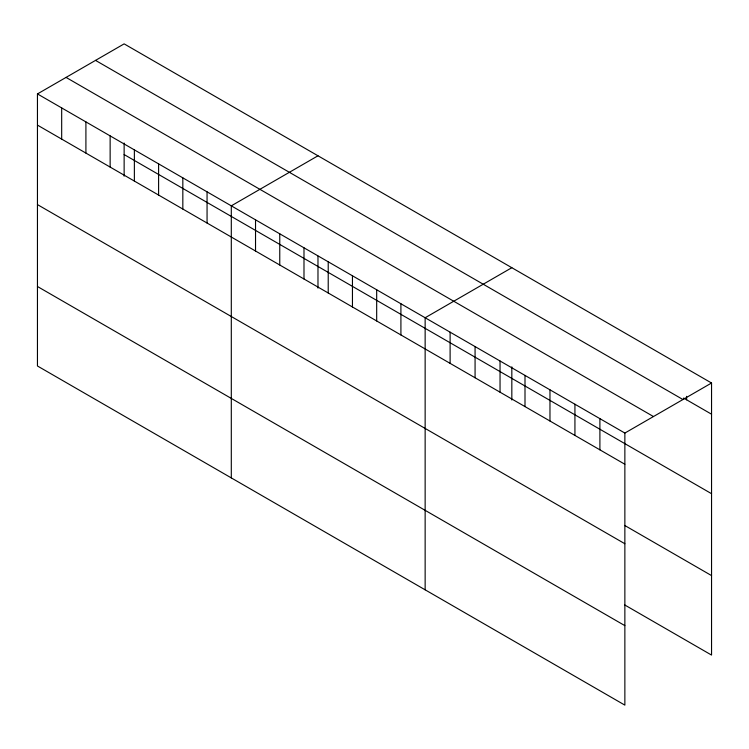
<?xml version="1.0" encoding="UTF-8"?>
<svg xmlns="http://www.w3.org/2000/svg" width="749" height="749" viewBox="0 0 749 749"><rect width="100%" height="100%" fill="white"/><g stroke="black" fill="none" stroke-linecap="round" stroke-linejoin="round"><path stroke-width="1.12" d="M37.45 93.925L624.863 433.062L624.863 705.127L37.45 365.989L37.45 93.925L124.137 43.873L711.55 383.011L711.55 655.075L624.675 604.92M317.979 155.792L231.301 205.835L231.301 477.899M511.829 267.702L425.142 317.754L425.142 589.819M624.863 433.062L711.55 383.011M683.594 398.056L711.55 414.206M95.526 60.388L682.948 399.526M66.052 77.409L653.474 416.547M124.137 154.556L711.55 493.694M37.45 125.111L624.863 464.249M624.675 525.433L711.55 575.588M37.45 204.599L624.863 543.737M37.45 286.502L624.863 625.64M686.59 396.324L686.59 399.788M599.902 418.644L599.902 449.84M574.932 404.235L574.932 435.422M549.972 389.817L549.972 421.013M525.002 375.408L525.002 406.595M511.829 366.86L511.829 399.994M500.042 360.99L500.042 392.186M475.072 346.581L475.072 377.768M450.112 332.163L450.112 363.359M400.912 303.766L400.912 334.953M376.681 289.769L376.681 320.965M352.451 275.782L352.451 306.978M328.221 261.794L328.221 292.981M317.979 256.102L317.979 288.084M303.991 247.807L303.991 278.993M279.761 233.819L279.761 265.006M255.531 219.822L255.531 251.018M207.061 191.847L207.061 223.033M182.831 177.859L182.831 209.046M158.601 163.872L158.601 195.058M134.371 149.875L134.371 181.071M124.137 143.031L124.137 176.165M110.14 135.887L110.14 167.083M85.91 121.9L85.91 153.086M61.68 107.912L61.68 139.099"/></g></svg>
